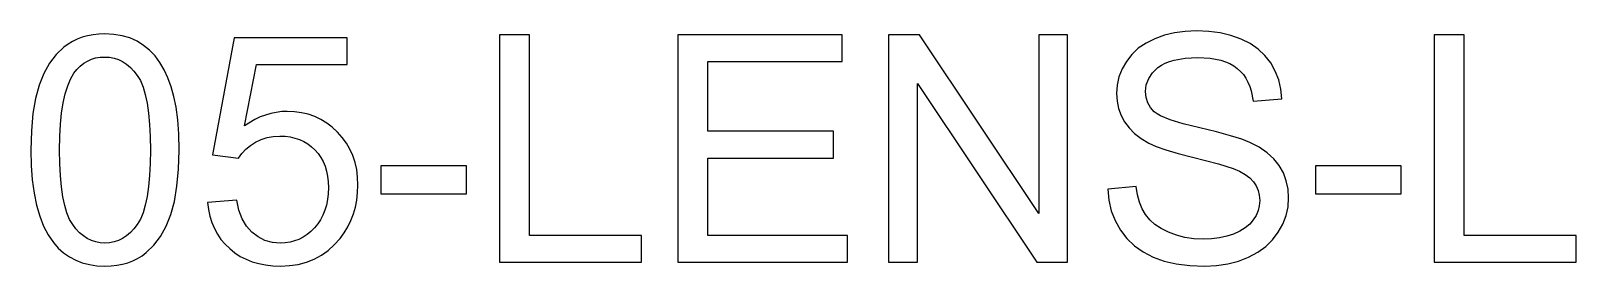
# Model space of a CAD drawing. Header units: millimetres. Extents: x -7.2 to 7.2, y -1.1 to 1.1.
import ezdxf

# ---------------------------------------------------------------- set-up
doc = ezdxf.new("R2010")
doc.units = ezdxf.units.MM
doc.layers.add('LASER_MARK', color=7, linetype='Continuous')

msp = doc.modelspace()

# ---------------------------------------------------------------- linework, layer by layer
at = {"layer": 'LASER_MARK'}
for points in [[(-7.159, 0.593), (-7.193, 0.469), (-7.217, 0.326), (-7.231, 0.165), (-7.236, -0.015), (-7.233, -0.159), (-7.223, -0.293), (-7.207, -0.417), (-7.184, -0.53), (-7.154, -0.633), (-7.118, -0.726), (-7.075, -0.808), (-7.026, -0.879), (-6.98, -0.931), (-6.93, -0.976), (-6.876, -1.014), (-6.817, -1.045), (-6.755, -1.069), (-6.688, -1.086), (-6.618, -1.097), (-6.543, -1.1), (-6.486, -1.098), (-6.431, -1.092), (-6.379, -1.082), (-6.329, -1.069), (-6.282, -1.051), (-6.238, -1.029), (-6.195, -1.004), (-6.156, -0.974), (-6.084, -0.905), (-6.022, -0.823), (-5.969, -0.727), (-5.926, -0.619), (-5.892, -0.495), (-5.868, -0.353), (-5.854, -0.193), (-5.849, -0.015), (-5.852, 0.136), (-5.861, 0.269), (-5.876, 0.387), (-5.897, 0.488), (-5.923, 0.578), (-5.954, 0.661), (-5.989, 0.736), (-6.029, 0.805), (-6.074, 0.866), (-6.124, 0.919), (-6.181, 0.965), (-6.242, 1.003), (-6.309, 1.034), (-6.382, 1.055), (-6.46, 1.068), (-6.543, 1.072), (-6.599, 1.07), (-6.654, 1.065), (-6.706, 1.055), (-6.755, 1.041), (-6.802, 1.024), (-6.846, 1.002), (-6.888, 0.977), (-6.928, 0.948), (-7, 0.879), (-7.062, 0.797), (-7.115, 0.701)], [(-5.309, -0.483), (-5.583, -0.506), (-5.574, -0.572), (-5.561, -0.634), (-5.542, -0.693), (-5.518, -0.748), (-5.489, -0.801), (-5.456, -0.85), (-5.417, -0.895), (-5.374, -0.937), (-5.326, -0.976), (-5.275, -1.009), (-5.221, -1.037), (-5.164, -1.059), (-5.103, -1.077), (-5.038, -1.09), (-4.971, -1.097), (-4.9, -1.1), (-4.814, -1.096), (-4.732, -1.084), (-4.655, -1.064), (-4.583, -1.035), (-4.516, -0.999), (-4.453, -0.955), (-4.395, -0.902), (-4.341, -0.842), (-4.302, -0.788), (-4.268, -0.732), (-4.239, -0.673), (-4.215, -0.612), (-4.197, -0.548), (-4.183, -0.482), (-4.176, -0.413), (-4.173, -0.342), (-4.176, -0.268), (-4.185, -0.198), (-4.2, -0.131), (-4.221, -0.067), (-4.248, -0.006), (-4.281, 0.05), (-4.32, 0.104), (-4.364, 0.154), (-4.414, 0.199), (-4.466, 0.238), (-4.52, 0.271), (-4.578, 0.299), (-4.638, 0.32), (-4.701, 0.335), (-4.766, 0.344), (-4.835, 0.347), (-4.887, 0.345), (-4.939, 0.338), (-4.99, 0.328), (-5.04, 0.313), (-5.09, 0.295), (-5.14, 0.272), (-5.237, 0.213), (-5.122, 0.785), (-4.273, 0.785), (-4.273, 1.035), (-5.331, 1.035), (-5.537, -0.058), (-5.292, -0.09), (-5.26, -0.046), (-5.223, -0.007), (-5.18, 0.028), (-5.132, 0.059), (-5.08, 0.084), (-5.024, 0.102), (-4.966, 0.113), (-4.904, 0.116), (-4.855, 0.114), (-4.808, 0.108), (-4.763, 0.098), (-4.721, 0.084), (-4.681, 0.066), (-4.643, 0.043), (-4.608, 0.017), (-4.576, -0.013), (-4.546, -0.047), (-4.521, -0.084), (-4.499, -0.123), (-4.481, -0.166), (-4.468, -0.211), (-4.458, -0.26), (-4.452, -0.311), (-4.45, -0.366), (-4.452, -0.423), (-4.458, -0.477), (-4.468, -0.529), (-4.483, -0.578), (-4.501, -0.623), (-4.524, -0.666), (-4.55, -0.706), (-4.581, -0.743), (-4.614, -0.776), (-4.65, -0.805), (-4.687, -0.83), (-4.726, -0.85), (-4.767, -0.865), (-4.809, -0.876), (-4.854, -0.883), (-4.9, -0.885), (-4.975, -0.879), (-5.045, -0.86), (-5.109, -0.828), (-5.168, -0.784), (-5.218, -0.728), (-5.259, -0.659), (-5.289, -0.577)], [(-2.847, -1.064), (-1.517, -1.064), (-1.517, -0.813), (-2.565, -0.813), (-2.565, 1.064), (-2.847, 1.064)], [(-1.176, -1.064), (0.411, -1.064), (0.411, -0.813), (-0.895, -0.813), (-0.895, -0.089), (0.282, -0.089), (0.282, 0.161), (-0.895, 0.161), (-0.895, 0.813), (0.362, 0.813), (0.362, 1.064), (-1.176, 1.064)], [(0.797, -1.064), (1.067, -1.064), (1.067, 0.608), (2.185, -1.064), (2.474, -1.064), (2.474, 1.064), (2.204, 1.064), (2.204, -0.607), (1.086, 1.064), (0.797, 1.064)], [(3.116, -0.357), (2.851, -0.38), (2.86, -0.484), (2.883, -0.582), (2.919, -0.675), (2.968, -0.763), (3.028, -0.842), (3.1, -0.91), (3.182, -0.968), (3.274, -1.016), (3.377, -1.053), (3.492, -1.079), (3.619, -1.095), (3.758, -1.1), (3.869, -1.095), (3.974, -1.079), (4.074, -1.053), (4.168, -1.017), (4.254, -0.971), (4.329, -0.916), (4.393, -0.854), (4.447, -0.783), (4.49, -0.707), (4.52, -0.628), (4.538, -0.547), (4.544, -0.463), (4.539, -0.38), (4.522, -0.302), (4.495, -0.229), (4.456, -0.16), (4.406, -0.098), (4.343, -0.04), (4.268, 0.011), (4.182, 0.057), (4.104, 0.087), (4, 0.12), (3.869, 0.155), (3.711, 0.192), (3.555, 0.231), (3.433, 0.269), (3.343, 0.307), (3.311, 0.325), (3.286, 0.344), (3.25, 0.383), (3.224, 0.428), (3.209, 0.478), (3.203, 0.533), (3.211, 0.596), (3.233, 0.655), (3.269, 0.709), (3.32, 0.758), (3.352, 0.78), (3.387, 0.799), (3.427, 0.815), (3.472, 0.828), (3.574, 0.846), (3.693, 0.852), (3.808, 0.845), (3.908, 0.826), (3.952, 0.812), (3.993, 0.794), (4.03, 0.773), (4.063, 0.749), (4.093, 0.722), (4.12, 0.691), (4.143, 0.658), (4.163, 0.621), (4.18, 0.581), (4.193, 0.539), (4.211, 0.444), (4.481, 0.464), (4.471, 0.556), (4.451, 0.642), (4.419, 0.723), (4.376, 0.8), (4.322, 0.869), (4.258, 0.93), (4.183, 0.981), (4.098, 1.024), (4.004, 1.057), (3.904, 1.081), (3.796, 1.095), (3.681, 1.1), (3.576, 1.095), (3.476, 1.082), (3.381, 1.059), (3.291, 1.027), (3.208, 0.987), (3.136, 0.938), (3.075, 0.881), (3.024, 0.815), (2.984, 0.744), (2.955, 0.67), (2.938, 0.593), (2.932, 0.514), (2.937, 0.442), (2.951, 0.374), (2.974, 0.31), (3.007, 0.249), (3.049, 0.192), (3.101, 0.14), (3.163, 0.093), (3.234, 0.051), (3.304, 0.019), (3.395, -0.014), (3.509, -0.047), (3.645, -0.082), (3.886, -0.143), (4.023, -0.186), (4.085, -0.213), (4.138, -0.243), (4.181, -0.275), (4.215, -0.311), (4.24, -0.35), (4.259, -0.392), (4.269, -0.438), (4.273, -0.486), (4.269, -0.535), (4.258, -0.581), (4.239, -0.626), (4.213, -0.668), (4.179, -0.708), (4.137, -0.743), (4.087, -0.773), (4.029, -0.8), (3.965, -0.821), (3.896, -0.836), (3.823, -0.845), (3.745, -0.847), (3.656, -0.844), (3.572, -0.832), (3.493, -0.812), (3.418, -0.784), (3.35, -0.75), (3.292, -0.711), (3.243, -0.668), (3.204, -0.619), (3.173, -0.564), (3.148, -0.502), (3.129, -0.433)], [(5.907, -1.064), (7.236, -1.064), (7.236, -0.813), (6.189, -0.813), (6.189, 1.064), (5.907, 1.064)], [(-6.845, -0.712), (-6.874, -0.663), (-6.899, -0.603), (-6.92, -0.532), (-6.937, -0.451), (-6.951, -0.358), (-6.96, -0.255), (-6.966, -0.14), (-6.968, -0.015), (-6.966, 0.111), (-6.959, 0.227), (-6.949, 0.332), (-6.934, 0.427), (-6.915, 0.512), (-6.892, 0.586), (-6.865, 0.65), (-6.833, 0.704), (-6.805, 0.74), (-6.775, 0.77), (-6.742, 0.797), (-6.707, 0.818), (-6.67, 0.835), (-6.631, 0.847), (-6.589, 0.854), (-6.546, 0.856), (-6.501, 0.854), (-6.458, 0.845), (-6.417, 0.832), (-6.378, 0.813), (-6.341, 0.789), (-6.305, 0.759), (-6.272, 0.724), (-6.24, 0.684), (-6.211, 0.635), (-6.186, 0.575), (-6.165, 0.504), (-6.148, 0.423), (-6.135, 0.33), (-6.125, 0.226), (-6.119, 0.111), (-6.117, -0.015), (-6.119, -0.14), (-6.125, -0.254), (-6.135, -0.357), (-6.148, -0.45), (-6.165, -0.531), (-6.186, -0.602), (-6.211, -0.662), (-6.24, -0.711), (-6.272, -0.752), (-6.305, -0.787), (-6.34, -0.817), (-6.377, -0.842), (-6.416, -0.861), (-6.456, -0.874), (-6.499, -0.883), (-6.543, -0.885), (-6.587, -0.883), (-6.629, -0.874), (-6.67, -0.861), (-6.708, -0.842), (-6.745, -0.817), (-6.78, -0.788), (-6.814, -0.752)], [(-3.96, -0.425), (-3.157, -0.425), (-3.157, -0.163), (-3.96, -0.163)], [(4.794, -0.425), (5.597, -0.425), (5.597, -0.163), (4.794, -0.163)]]:
    msp.add_lwpolyline(points, close=True, dxfattribs=at)

doc.saveas('drawing.dxf')
